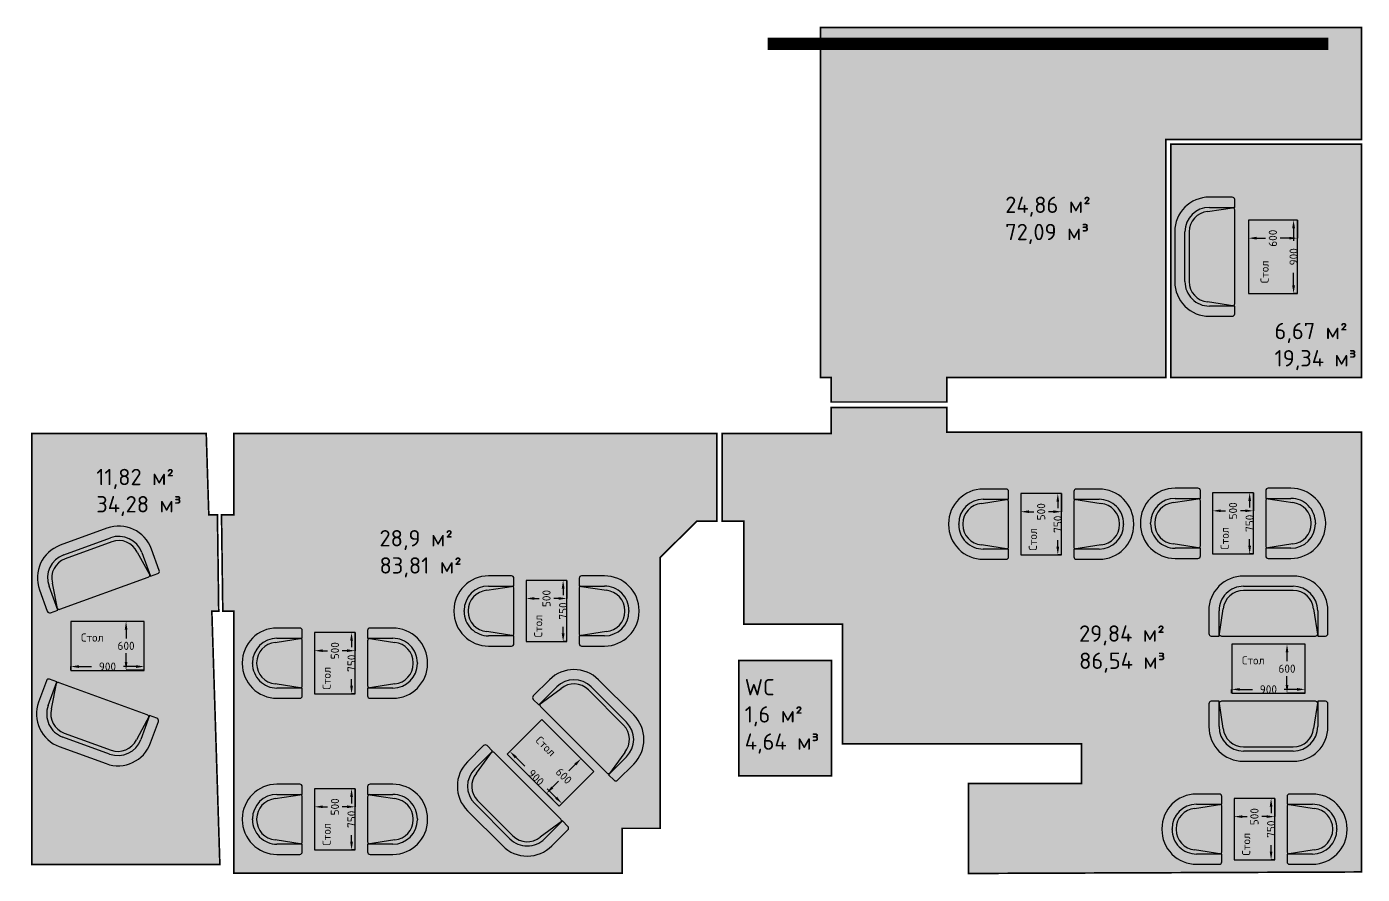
# Model space of a CAD drawing. Header units: metres. Extents: x -1817 to 37133, y -17514 to 16054.
# Drawn here: x 2330 to 18694, y -17514 to -7131 of the extents above; entities that cross this region are included whole.
import ezdxf

# ---------------------------------------------------------------- set-up
doc = ezdxf.new("R2010")
doc.units = ezdxf.units.M
for name, color, linetype in [('RV_Вытяжка', 7, 'Continuous'), ('RV_Мягкая мебель', 7, 'Continuous'), ('RV_Пвышенные', 65, 'Continuous'), ('RV_Столы', 7, 'Continuous'), ('Стены', 252, 'Continuous')]:
    doc.layers.add(name, color=color, linetype=linetype)
doc.styles.add('Роман', font='isocpeur.ttf', dxfattribs={"height": 100})
doc.dimstyles.new('Роман', dxfattribs={"dimtxt": 130, "dimasz": 100, "dimexe": 0.18, "dimexo": 0.0625, "dimgap": 100, "dimtad": 0, "dimtih": 1, "dimtoh": 1, "dimdec": 0, "dimzin": 0, "dimdsep": 46, "dimtxsty": 'Роман', "dimcen": 0.09, "dimadec": 0, "dimazin": 0, "dimtfac": 1, "dimtdec": 0, "dimtofl": 0, "dimtmove": 0, "dimatfit": 3, "dimfxl": 1, "dimtolj": 1, "dimtzin": 0, "dimarcsym": 0})

# ---------------------------------------------------------------- blocks, each defined once
blk = doc.blocks.new('*U92')
at = {"lineweight": 30}
for p, q in [((-605, -150), (-700, -150)), ((-553, -483), (-605, -150)), ((-605, -460), (-605, -150)), ((605, -150), (553, -483)), ((700, -150), (605, -150)), ((605, -150), (605, -460)), ((-730, -180), (-730, -460)), ((730, -460), (730, -180)), ((305, -760), (-305, -760)), ((-305, -885), (305, -885))]:
    blk.add_line(p, q, dxfattribs=at)
blk.add_lwpolyline([(603, -170, 0.315615), (575, -150), (-575, -150, 0.315615), (-603, -170)], format="xyb", dxfattribs=at)
at = {"lineweight": 30, "flags": 128}
blk.add_lwpolyline([(-305, -709), (305, -709)], dxfattribs=at)
at = {"lineweight": 30}
for centre, radius, start, end in [((-700, -180), 30, 90, 180), ((700, -180), 30, 0, 90), ((-305, -460), 425, 180, 270), ((-305, -460), 300, 180, 270), ((-305, -460), 249, 185.1944, 270), ((305, -460), 425, 270, 0), ((305, -460), 300, 270, 0), ((305, -460), 249, 270, 354.8056)]:
    blk.add_arc(centre, radius, start, end, dxfattribs=at)
blk = doc.blocks.new('*U91')
at = {"lineweight": 30}
for p, q in [((-605, -150), (-700, -150)), ((-553, -483), (-605, -150)), ((-605, -460), (-605, -150)), ((605, -150), (553, -483)), ((700, -150), (605, -150)), ((605, -150), (605, -460)), ((-730, -180), (-730, -460)), ((730, -460), (730, -180)), ((305, -760), (-305, -760)), ((-305, -885), (305, -885))]:
    blk.add_line(p, q, dxfattribs=at)
blk.add_lwpolyline([(603, -170, 0.315615), (575, -150), (-575, -150, 0.315615), (-603, -170)], format="xyb", dxfattribs=at)
at = {"lineweight": 30, "flags": 128}
blk.add_lwpolyline([(-305, -709), (305, -709)], dxfattribs=at)
at = {"lineweight": 30}
for centre, radius, start, end in [((-700, -180), 30, 90, 180), ((700, -180), 30, 0, 90), ((-305, -460), 425, 180, 270), ((-305, -460), 300, 180, 270), ((-305, -460), 249, 185.1944, 270), ((305, -460), 425, 270, 0), ((305, -460), 300, 270, 0), ((305, -460), 249, 270, 354.8056)]:
    blk.add_arc(centre, radius, start, end, dxfattribs=at)
blk = doc.blocks.new('*D138')
at = {"color": 0, "lineweight": -2, "transparency": 16777216}
for p, q in [((193468, -15077), (193468, -15031)), ((193568, -15031), (193723, -15031)), ((194268, -15031), (194113, -15031)), ((194368, -15077), (194368, -15031))]:
    blk.add_line(p, q, dxfattribs=at)
at = {"color": 0, "transparency": 16777216}
for points in [[(193568, -15014), (193568, -15048), (193468, -15031)], [(194268, -15014), (194268, -15048), (194368, -15031)]]:
    blk.add_solid(points, dxfattribs=at)
at = {"layer": 'Defpoints', "color": 0, "transparency": 16777216}
for p in [(194368, -15031), (193468, -15077), (194368, -15077)]:
    blk.add_point(p, dxfattribs=at)
at = {"color": 0, "transparency": 16777216, "insert": (193918, -15031), "char_height": 100, "attachment_point": 5, "style": 'Роман'}
blk.add_mtext('\\A1;900', dxfattribs=at)
blk = doc.blocks.new('*D139')
at = {"color": 0, "lineweight": -2, "transparency": 16777216}
for p, q in [((194368, -14477), (194146, -14477)), ((194146, -14577), (194146, -14687)), ((194146, -14977), (194146, -14867)), ((194368, -15077), (194146, -15077))]:
    blk.add_line(p, q, dxfattribs=at)
at = {"color": 0, "transparency": 16777216}
for points in [[(194130, -14577), (194163, -14577), (194146, -14477)], [(194130, -14977), (194163, -14977), (194146, -15077)]]:
    blk.add_solid(points, dxfattribs=at)
at = {"layer": 'Defpoints', "color": 0, "transparency": 16777216}
for p in [(194146, -14477), (194368, -14477), (194368, -15077)]:
    blk.add_point(p, dxfattribs=at)
at = {"color": 0, "transparency": 16777216, "insert": (194146, -14777), "char_height": 100, "attachment_point": 5, "style": 'Роман'}
blk.add_mtext('\\A1;600', dxfattribs=at)
blk = doc.blocks.new('*U90')
at = {"lineweight": 30}
for p, q in [((-305, -150), (-400, -150)), ((-253, -483), (-305, -150)), ((-305, -460), (-305, -150)), ((305, -150), (253, -483)), ((400, -150), (305, -150)), ((305, -150), (305, -460)), ((-430, -180), (-430, -460)), ((430, -460), (430, -180)), ((5, -760), (-5, -760)), ((-5, -885), (5, -885))]:
    blk.add_line(p, q, dxfattribs=at)
blk.add_lwpolyline([(303, -170, 0.315615), (275, -150), (-275, -150, 0.315615), (-303, -170)], format="xyb", dxfattribs=at)
at = {"lineweight": 30, "flags": 128}
blk.add_lwpolyline([(-5, -709), (5, -709)], dxfattribs=at)
at = {"lineweight": 30}
for centre, radius, start, end in [((-400, -180), 30, 90, 180), ((400, -180), 30, 0, 90), ((-5, -460), 425, 180, 270), ((-5, -460), 300, 180, 270), ((-5, -460), 249, 185.1944, 270), ((5, -460), 425, 270, 0), ((5, -460), 300, 270, 0), ((5, -460), 249, 270, 354.8056)]:
    blk.add_arc(centre, radius, start, end, dxfattribs=at)
blk = doc.blocks.new('*D97')
at = {"color": 0, "lineweight": -2, "transparency": 16777216}
for p, q in [((193543, -15027), (193543, -14981)), ((193643, -14981), (193723, -14981)), ((194193, -14981), (194113, -14981)), ((194293, -15027), (194293, -14981))]:
    blk.add_line(p, q, dxfattribs=at)
at = {"color": 0, "transparency": 16777216}
for points in [[(193643, -14964), (193643, -14998), (193543, -14981)], [(194193, -14964), (194193, -14998), (194293, -14981)]]:
    blk.add_solid(points, dxfattribs=at)
at = {"layer": 'Defpoints', "color": 0, "transparency": 16777216}
for p in [(193543, -15027), (194293, -14981), (194293, -15027)]:
    blk.add_point(p, dxfattribs=at)
at = {"color": 0, "transparency": 16777216, "insert": (193918, -14981), "char_height": 100, "attachment_point": 5, "style": 'Роман'}
blk.add_mtext('\\A1;750', dxfattribs=at)
blk = doc.blocks.new('*D96')
at = {"color": 0, "lineweight": -2, "transparency": 16777216}
for p, q in [((194293, -14527), (194071, -14527)), ((194071, -14627), (194071, -14687)), ((194071, -14927), (194071, -14867)), ((194293, -15027), (194071, -15027))]:
    blk.add_line(p, q, dxfattribs=at)
at = {"color": 0, "transparency": 16777216}
for points in [[(194055, -14627), (194088, -14627), (194071, -14527)], [(194055, -14927), (194088, -14927), (194071, -15027)]]:
    blk.add_solid(points, dxfattribs=at)
at = {"layer": 'Defpoints', "color": 0, "transparency": 16777216}
for p in [(194071, -14527), (194293, -14527), (194293, -15027)]:
    blk.add_point(p, dxfattribs=at)
at = {"color": 0, "transparency": 16777216, "insert": (194071, -14777), "char_height": 100, "attachment_point": 5, "style": 'Роман'}
blk.add_mtext('\\A1;500', dxfattribs=at)
blk = doc.blocks.new('*U98')
at = {"lineweight": 30}
for p, q in [((-605, -150), (-700, -150)), ((-553, -483), (-605, -150)), ((-605, -460), (-605, -150)), ((605, -150), (553, -483)), ((700, -150), (605, -150)), ((605, -150), (605, -460)), ((-730, -180), (-730, -460)), ((730, -460), (730, -180)), ((305, -760), (-305, -760)), ((-305, -885), (305, -885))]:
    blk.add_line(p, q, dxfattribs=at)
blk.add_lwpolyline([(603, -170, 0.315615), (575, -150), (-575, -150, 0.315615), (-603, -170)], format="xyb", dxfattribs=at)
at = {"lineweight": 30, "flags": 128}
blk.add_lwpolyline([(-305, -709), (305, -709)], dxfattribs=at)
at = {"lineweight": 30}
for centre, radius, start, end in [((-700, -180), 30, 90, 180), ((700, -180), 30, 0, 90), ((-305, -460), 425, 180, 270), ((-305, -460), 300, 180, 270), ((-305, -460), 249, 185.1944, 270), ((305, -460), 425, 270, 0), ((305, -460), 300, 270, 0), ((305, -460), 249, 270, 354.8056)]:
    blk.add_arc(centre, radius, start, end, dxfattribs=at)
blk = doc.blocks.new('*D144')
at = {"color": 0, "lineweight": -2, "transparency": 16777216}
for p, q in [((193468, -15077), (193468, -15031)), ((193568, -15031), (193723, -15031)), ((194268, -15031), (194113, -15031)), ((194368, -15077), (194368, -15031))]:
    blk.add_line(p, q, dxfattribs=at)
at = {"color": 0, "transparency": 16777216}
for points in [[(193568, -15014), (193568, -15048), (193468, -15031)], [(194268, -15014), (194268, -15048), (194368, -15031)]]:
    blk.add_solid(points, dxfattribs=at)
at = {"layer": 'Defpoints', "color": 0, "transparency": 16777216}
for p in [(194368, -15031), (193468, -15077), (194368, -15077)]:
    blk.add_point(p, dxfattribs=at)
at = {"color": 0, "transparency": 16777216, "insert": (193918, -15031), "char_height": 100, "attachment_point": 5, "style": 'Роман'}
blk.add_mtext('\\A1;900', dxfattribs=at)
blk = doc.blocks.new('*D145')
at = {"color": 0, "lineweight": -2, "transparency": 16777216}
for p, q in [((194368, -14477), (194146, -14477)), ((194146, -14577), (194146, -14687)), ((194146, -14977), (194146, -14867)), ((194368, -15077), (194146, -15077))]:
    blk.add_line(p, q, dxfattribs=at)
at = {"color": 0, "transparency": 16777216}
for points in [[(194130, -14577), (194163, -14577), (194146, -14477)], [(194130, -14977), (194163, -14977), (194146, -15077)]]:
    blk.add_solid(points, dxfattribs=at)
at = {"layer": 'Defpoints', "color": 0, "transparency": 16777216}
for p in [(194146, -14477), (194368, -14477), (194368, -15077)]:
    blk.add_point(p, dxfattribs=at)
at = {"color": 0, "transparency": 16777216, "insert": (194146, -14777), "char_height": 100, "attachment_point": 5, "style": 'Роман'}
blk.add_mtext('\\A1;600', dxfattribs=at)
blk = doc.blocks.new('*D141')
at = {"color": 0, "lineweight": -2, "transparency": 16777216}
for p, q in [((193468, -15077), (193468, -15031)), ((193568, -15031), (193723, -15031)), ((194268, -15031), (194113, -15031)), ((194368, -15077), (194368, -15031))]:
    blk.add_line(p, q, dxfattribs=at)
at = {"color": 0, "transparency": 16777216}
for points in [[(193568, -15014), (193568, -15048), (193468, -15031)], [(194268, -15014), (194268, -15048), (194368, -15031)]]:
    blk.add_solid(points, dxfattribs=at)
at = {"layer": 'Defpoints', "color": 0, "transparency": 16777216}
for p in [(194368, -15031), (193468, -15077), (194368, -15077)]:
    blk.add_point(p, dxfattribs=at)
at = {"color": 0, "transparency": 16777216, "insert": (193918, -15031), "char_height": 100, "attachment_point": 5, "style": 'Роман'}
blk.add_mtext('\\A1;900', dxfattribs=at)
blk = doc.blocks.new('*D142')
at = {"color": 0, "lineweight": -2, "transparency": 16777216}
for p, q in [((194368, -14477), (194146, -14477)), ((194146, -14577), (194146, -14687)), ((194146, -14977), (194146, -14867)), ((194368, -15077), (194146, -15077))]:
    blk.add_line(p, q, dxfattribs=at)
at = {"color": 0, "transparency": 16777216}
for points in [[(194130, -14577), (194163, -14577), (194146, -14477)], [(194130, -14977), (194163, -14977), (194146, -15077)]]:
    blk.add_solid(points, dxfattribs=at)
at = {"layer": 'Defpoints', "color": 0, "transparency": 16777216}
for p in [(194146, -14477), (194368, -14477), (194368, -15077)]:
    blk.add_point(p, dxfattribs=at)
at = {"color": 0, "transparency": 16777216, "insert": (194146, -14777), "char_height": 100, "attachment_point": 5, "style": 'Роман'}
blk.add_mtext('\\A1;600', dxfattribs=at)
blk = doc.blocks.new('*D100')
at = {"color": 0, "lineweight": -2, "transparency": 16777216}
for p, q in [((193468, -15077), (193468, -15031)), ((193568, -15031), (193723, -15031)), ((194268, -15031), (194113, -15031)), ((194368, -15077), (194368, -15031))]:
    blk.add_line(p, q, dxfattribs=at)
at = {"color": 0, "transparency": 16777216}
for points in [[(193568, -15014), (193568, -15048), (193468, -15031)], [(194268, -15014), (194268, -15048), (194368, -15031)]]:
    blk.add_solid(points, dxfattribs=at)
at = {"layer": 'Defpoints', "color": 0, "transparency": 16777216}
for p in [(194368, -15031), (193468, -15077), (194368, -15077)]:
    blk.add_point(p, dxfattribs=at)
at = {"color": 0, "transparency": 16777216, "insert": (193918, -15031), "char_height": 100, "attachment_point": 5, "style": 'Роман'}
blk.add_mtext('\\A1;900', dxfattribs=at)
blk = doc.blocks.new('*D101')
at = {"color": 0, "lineweight": -2, "transparency": 16777216}
for p, q in [((194368, -14477), (194146, -14477)), ((194146, -14577), (194146, -14687)), ((194146, -14977), (194146, -14867)), ((194368, -15077), (194146, -15077))]:
    blk.add_line(p, q, dxfattribs=at)
at = {"color": 0, "transparency": 16777216}
for points in [[(194130, -14577), (194163, -14577), (194146, -14477)], [(194130, -14977), (194163, -14977), (194146, -15077)]]:
    blk.add_solid(points, dxfattribs=at)
at = {"layer": 'Defpoints', "color": 0, "transparency": 16777216}
for p in [(194146, -14477), (194368, -14477), (194368, -15077)]:
    blk.add_point(p, dxfattribs=at)
at = {"color": 0, "transparency": 16777216, "insert": (194146, -14777), "char_height": 100, "attachment_point": 5, "style": 'Роман'}
blk.add_mtext('\\A1;600', dxfattribs=at)
blk = doc.blocks.new('*U137')
blk.add_lwpolyline([(193468.3, -15077.3), (194368.3, -15077.3), (194368.3, -14477.3), (193468.3, -14477.3)], close=True)
at = {"insert": (193594, -14625.4), "char_height": 100, "attachment_point": 1, "style": 'Роман'}
blk.add_mtext_dynamic_manual_height_columns('Стол', width=254.801, gutter_width=500, heights=[0], dxfattribs=at)
dim = blk.add_linear_dim(base=(194146.2, -14477.3), p1=(194368.3, -15077.3), p2=(194368.3, -14477.3), angle=90, dimstyle='Роман', override={"dimgap": 40})
dim.commit()
dim.dimension.update_dxf_attribs({"geometry": '*D139', "text_midpoint": (194146.2, -14777.3), "dimtype": 160})
dim = blk.add_linear_dim(base=(194368.3, -15031.1), p1=(193468.3, -15077.3), p2=(194368.3, -15077.3), dimstyle='Роман')
dim.commit()
dim.dimension.update_dxf_attribs({"geometry": '*D138', "text_midpoint": (193918.3, -15031.1), "dimtype": 160})
blk = doc.blocks.new('*U95')
blk.add_lwpolyline([(193543.3, -15027.3), (194293.3, -15027.3), (194293.3, -14527.3), (193543.3, -14527.3)], close=True)
at = {"insert": (193594, -14625.4), "char_height": 100, "attachment_point": 1, "style": 'Роман'}
blk.add_mtext_dynamic_manual_height_columns('Стол', width=254.801, gutter_width=500, heights=[0], dxfattribs=at)
dim = blk.add_linear_dim(base=(194071.2, -14527.3), p1=(194293.3, -15027.3), p2=(194293.3, -14527.3), angle=90, dimstyle='Роман', override={"dimgap": 40})
dim.commit()
dim.dimension.update_dxf_attribs({"geometry": '*D96', "text_midpoint": (194071.2, -14777.3), "dimtype": 160})
dim = blk.add_linear_dim(base=(194293.3, -14981.1), p1=(193543.3, -15027.3), p2=(194293.3, -15027.3), dimstyle='Роман')
dim.commit()
dim.dimension.update_dxf_attribs({"geometry": '*D97', "text_midpoint": (193918.3, -14981.1), "dimtype": 160})
blk = doc.blocks.new('*U143')
blk.add_lwpolyline([(193468.3, -15077.3), (194368.3, -15077.3), (194368.3, -14477.3), (193468.3, -14477.3)], close=True)
at = {"insert": (193594, -14625.4), "char_height": 100, "attachment_point": 1, "style": 'Роман'}
blk.add_mtext_dynamic_manual_height_columns('Стол', width=254.801, gutter_width=500, heights=[0], dxfattribs=at)
dim = blk.add_linear_dim(base=(194146.2, -14477.3), p1=(194368.3, -15077.3), p2=(194368.3, -14477.3), angle=90, dimstyle='Роман', override={"dimgap": 40})
dim.commit()
dim.dimension.update_dxf_attribs({"geometry": '*D145', "text_midpoint": (194146.2, -14777.3), "dimtype": 160})
dim = blk.add_linear_dim(base=(194368.3, -15031.1), p1=(193468.3, -15077.3), p2=(194368.3, -15077.3), dimstyle='Роман')
dim.commit()
dim.dimension.update_dxf_attribs({"geometry": '*D144', "text_midpoint": (193918.3, -15031.1), "dimtype": 160})
blk = doc.blocks.new('*U140')
blk.add_lwpolyline([(193468.3, -15077.3), (194368.3, -15077.3), (194368.3, -14477.3), (193468.3, -14477.3)], close=True)
at = {"insert": (193594, -14625.4), "char_height": 100, "attachment_point": 1, "style": 'Роман'}
blk.add_mtext_dynamic_manual_height_columns('Стол', width=254.801, gutter_width=500, heights=[0], dxfattribs=at)
dim = blk.add_linear_dim(base=(194146.2, -14477.3), p1=(194368.3, -15077.3), p2=(194368.3, -14477.3), angle=90, dimstyle='Роман', override={"dimgap": 40})
dim.commit()
dim.dimension.update_dxf_attribs({"geometry": '*D142', "text_midpoint": (194146.2, -14777.3), "dimtype": 160})
dim = blk.add_linear_dim(base=(194368.3, -15031.1), p1=(193468.3, -15077.3), p2=(194368.3, -15077.3), dimstyle='Роман')
dim.commit()
dim.dimension.update_dxf_attribs({"geometry": '*D141', "text_midpoint": (193918.3, -15031.1), "dimtype": 160})
blk = doc.blocks.new('*U99')
blk.add_lwpolyline([(193468.3, -15077.3), (194368.3, -15077.3), (194368.3, -14477.3), (193468.3, -14477.3)], close=True)
at = {"insert": (193594, -14625.4), "char_height": 100, "attachment_point": 1, "style": 'Роман'}
blk.add_mtext_dynamic_manual_height_columns('Стол', width=254.801, gutter_width=500, heights=[0], dxfattribs=at)
dim = blk.add_linear_dim(base=(194146.2, -14477.3), p1=(194368.3, -15077.3), p2=(194368.3, -14477.3), angle=90, dimstyle='Роман', override={"dimgap": 40})
dim.commit()
dim.dimension.update_dxf_attribs({"geometry": '*D101', "text_midpoint": (194146.2, -14777.3), "dimtype": 160})
dim = blk.add_linear_dim(base=(194368.3, -15031.1), p1=(193468.3, -15077.3), p2=(194368.3, -15077.3), dimstyle='Роман')
dim.commit()
dim.dimension.update_dxf_attribs({"geometry": '*D100', "text_midpoint": (193918.3, -15031.1), "dimtype": 160})

msp = doc.modelspace()

# ---------------------------------------------------------------- hatches: boundary and pattern name
at = {"layer": 'RV_Пвышенные', "true_color": 0xddb3d4, "transparency": 33554503}
h = msp.add_hatch(color=254, dxfattribs=at)
h.dxf.hatch_style = 1
h.paths.add_polyline_path([(10091.5054, -13633.3598), (10539.5054, -13188.649), (10786.265, -13188.649), (10786.265, -12115.3598), (4866.5054, -12115.3598), (4866.5054, -13108.8328), (4716.5566, -13108.8328), (4732.3411, -14289.0936), (4866.5054, -14289.0936), (4866.5054, -17501.3598), (9625.5054, -17501.3598), (9625.5054, -16951.3598), (10091.5054, -16951.3598)])
h.paths.add_polyline_path([(16287.5054, -8510.649), (18683.5054, -8510.649), (18683.5054, -7140.649), (12054.5054, -7140.649), (12054.5054, -11429.649), (12186.5054, -11429.649), (12186.5054, -11728.2596), (13601.5054, -11728.2596), (13601.5054, -11429.649), (16287.5054, -11429.649)])
h.paths.add_polyline_path([(12189.9802, -14893.3148), (11053.6006, -14893.3148), (11053.6006, -16306.5493), (12189.9802, -16306.5493)])
at = {"layer": 'RV_Пвышенные', "transparency": 33554503}
h = msp.add_hatch(color=256, dxfattribs=at)
h.dxf.hatch_style = 1
h.paths.add_polyline_path([(4666.5521, -13108.8328), (4560.8395, -13108.8328), (4529.4112, -12115.3598), (2393.4112, -12115.3598), (2393.4112, -17394.3598), (4696.4112, -17394.3598), (4598.1768, -14289.0936), (4682.3366, -14289.0936)])
h.paths.add_polyline_path([(18683.5054, -12099.649), (13601.5054, -12099.649), (13601.5054, -11794.6653), (12186.5054, -11794.6653), (12186.5054, -12115.3598), (10850.3193, -12115.3598), (10850.3193, -13188.649), (11117.5054, -13188.649), (11117.5054, -14448.649), (12323.5054, -14448.649), (12323.5054, -15916.649), (15253.5054, -15916.649), (15253.5054, -16402.649), (13867.0054, -16402.649), (13869.7004, -17504.1918), (18683.5054, -17485.649)])
h.paths.add_polyline_path([(18683.5054, -8570.649), (16347.5054, -8570.649), (16347.5054, -11429.649), (18683.5054, -11429.649)])

# ---------------------------------------------------------------- linework, layer by layer
at = {"layer": 'RV_Вытяжка', "color": 1, "transparency": 33554559, "const_width": 150, "flags": 128}
msp.add_lwpolyline([(11408.7969, -7339.1358), (18278.7234, -7339.1358)], dxfattribs=at)
at = {"layer": 'Стены', "color": 250, "flags": 128}
for points in [[(12186.5054, -11728.2596, 20, 20, 0), (12186.5054, -11429.649, 20, 20, 0), (12054.5054, -11429.649, 20, 20, 0), (12054.5054, -7140.649, 20, 20, 0), (18683.5054, -7140.649, 20, 20, 0), (18683.5054, -8510.649, 20, 20, 0), (16287.5054, -8510.649, 20, 20, 0), (16287.5054, -11429.649, 20, 20, 0), (13601.5054, -11429.649, 20, 20, 0), (13601.5054, -11728.2596, 20, 20, 0)], [(13601.5054, -11794.6653, 20, 20, 0), (12186.5054, -11794.6653, 20, 20, 0), (12186.5054, -12115.3598, 20, 20, 0), (10850.3193, -12115.3598, 20, 20, 0), (10850.3193, -13188.649, 20, 20, 0), (11117.5054, -13188.649, 20, 20, 0), (11117.5054, -14448.649, 20, 20, 0), (12323.5054, -14448.649, 20, 20, 0), (12323.5054, -15916.649, 20, 20, 0), (15253.5054, -15916.649, 20, 20, 0), (15253.5054, -16402.649, 20, 20, 0), (13867.0054, -16402.649, 20, 20, 0), (13869.7004, -17504.1918, 20, 20, 0), (18683.5054, -17485.649, 20, 20, 0), (18683.5054, -12099.649, 20, 20, 0), (13601.5054, -12099.649, 20, 20, 0)], [(4682.3366, -14289.0936, 20, 20, 0), (4598.1768, -14289.0936, 20, 20, 0), (4696.4112, -17394.3598, 20, 20, 0), (2393.4112, -17394.3598, 20, 20, 0), (2393.4112, -12115.3598, 20, 20, 0), (4529.4112, -12115.3598, 20, 20, 0), (4560.8395, -13108.8328, 20, 20, 0), (4666.5521, -13108.8328, 20, 20, 0)], [(10786.265, -13188.649, 20, 20, 0), (10786.265, -12115.3598, 20, 20, 0), (4866.5054, -12115.3598, 20, 20, 0), (4866.5054, -13108.8328, 20, 20, 0), (4716.5566, -13108.8328, 20, 20, 0), (4732.3411, -14289.0936, 20, 20, 0), (4866.5054, -14289.0936, 20, 20, 0), (4866.5054, -17501.3598, 20, 20, 0), (9625.5054, -17501.3598, 20, 20, 0), (9625.5054, -16951.3598, 20, 20, 0), (10091.5054, -16951.3598, 20, 20, 0), (10091.5054, -13633.3598, 20, 20, 0), (10539.5054, -13188.649, 20, 20, 0)]]:
    msp.add_lwpolyline(points, format="xyseb", close=True, dxfattribs=at)
at = {"layer": 'Стены', "color": 250, "const_width": 20, "flags": 128}
for points in [[(18683.5054, -8570.649), (16347.5054, -8570.649), (16347.5054, -11429.649), (18683.5054, -11429.649)], [(11053.6006, -14893.3148), (12189.9802, -14893.3148), (12189.9802, -16306.5493), (11053.6006, -16306.5493)]]:
    msp.add_lwpolyline(points, close=True, dxfattribs=at)

# ---------------------------------------------------------------- block references
at = {"layer": 'RV_Мягкая мебель'}
for name, p, rotation in [('*U92', (17280.2054, -9948.5865), 270), ('*U90', (14509.1916, -13225.2937), 270), ('*U90', (15009.1916, -13225.2937), 89.99999999999999), ('*U90', (16859.8589, -13214.1728), 270), ('*U90', (17359.8589, -13214.1728), 89.99999999999999), ('*U92', (3329.3275, -14211.1073), 200), ('*U90', (8448.5505, -14288.1822), 270), ('*U90', (8948.5505, -14288.1822), 89.99999999999999), ('*U92', (17543.3237, -14745.3488), 180), ('*U90', (5856.1878, -14927.8572), 270), ('*U90', (6356.1878, -14927.8572), 89.99999999999999), ('*U92', (8925.5687, -15972.4752), 134.9999999999999), ('*U98', (3318.5849, -15222.9684), 340), ('*U91', (8572.0153, -16326.0286), 315), ('*U90', (5856.1878, -16840.3652), 270), ('*U90', (6356.1878, -16840.3652), 89.99999999999999), ('*U90', (17122.5037, -16960.8736), 270), ('*U90', (17622.5037, -16960.8736), 89.99999999999999)]:
    msp.add_blockref(name, p, dxfattribs=dict(at, rotation=rotation))
msp.add_blockref('*U98', (17543.3237, -15245.3488), dxfattribs=at)
at = {"layer": 'RV_Столы'}
for name, p, rotation in [('*U99', (2820.6968, -203867.5456), 90), ('*U95', (-18.1175, -207143.6235), 90), ('*U95', (2332.5498, -207132.5026), 90), ('*U95', (-6078.7586, -208206.512), 90), ('*U95', (-8671.1213, -208846.187), 90), ('*U137', (-117923.0385, 131420.8495), 315), ('*U95', (-8671.1213, -210758.6951), 90), ('*U95', (2595.1946, -210879.2034), 90)]:
    msp.add_blockref(name, p, dxfattribs=dict(at, rotation=rotation))
for name, p in [('*U140', (-190598.8649, 61.6229)), ('*U143', (-176375.0061, -218.0397))]:
    msp.add_blockref(name, p, dxfattribs=at)

# ---------------------------------------------------------------- texts
at = {"layer": 'RV_Пвышенные', "color": 0, "char_height": 200, "attachment_point": 1, "style": 'Роман'}
for s, width, insert in [('24,86 м²\\P72,09 м³', 1474.238111, (14318.8225, -9212.2764)), ('6,67 м²\\P19,34 м³', 966.584205, (17618.1904, -10758.8302)), ('11,82 м²\\P34,28 м³', 1051.193114, (3182.2157, -12547.1956)), ('28,9 м²\\P83,81 м²', 1079.396184, (6652.1635, -13297.092)), ('29,84 м²\\P86,54 м³', 1234.512767, (15223.3684, -14464.8212)), ('WC\\P1,6 м²\\P4,64 м³', 1008.888809, (11127.4608, -15121.8701))]:
    msp.add_mtext_dynamic_manual_height_columns(s, width=width, gutter_width=500, heights=[0], dxfattribs=dict(at, insert=insert))

doc.saveas('drawing.dxf')
